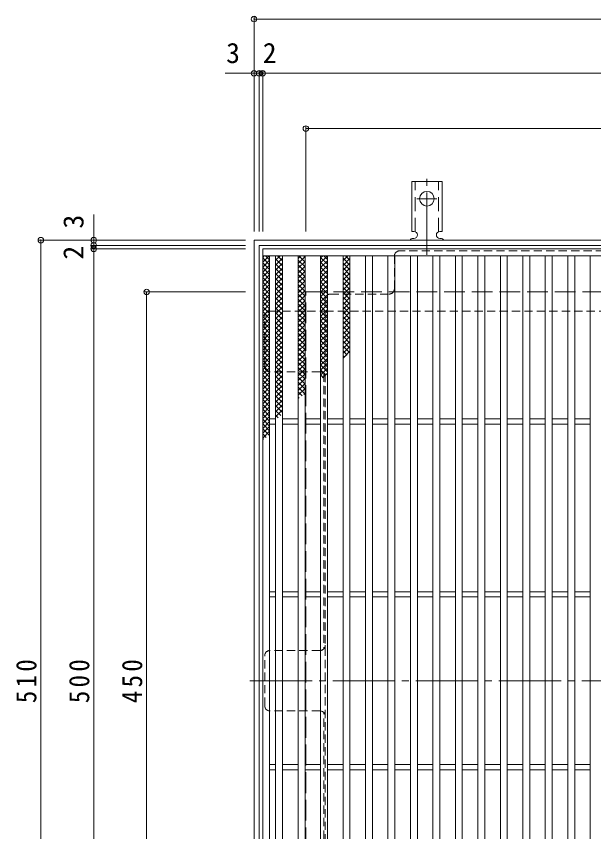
# Model space of a CAD drawing. Units: millimetres at full size, sheet at 1:4. Extents: x -887 to 1015, y -780 to 760.
# Drawn here: x -887.2 to -553.2, y 275.8 to 747.7 of the extents above; entities that cross this region are included whole.
import ezdxf
from ezdxf.enums import TextEntityAlignment as Align

# ---------------------------------------------------------------- set-up
doc = ezdxf.new("R2010")
doc.units = ezdxf.units.MM
doc.header["$LTSCALE"] = 4
doc.header["$PDMODE"] = 32
doc.header["$PDSIZE"] = 3.2
for name, pattern in [('CHAIN2', [12, 9, -1, 1, -1]), ('DASHED1', [1.8, 1.2, -0.6]), ('DASHED2', [3, 2, -1]), ('DASHED3', [4, 3, -1])]:
    doc.linetypes.add(name, pattern=pattern)
for name, color, linetype, lineweight in [('A-1_躯体', 2, 'Continuous', 9), ('A-2_仕上', 3, 'Continuous', 9), ('A-4_その他', 7, 'Continuous', 9), ('A-7_ハッチ', 2, 'Continuous', 9), ('A-9_ｸｳﾁｮｳｷ', 6, 'Continuous', 9), ('A-A_ﾊｯﾁ-ﾜｸ', 3, 'Continuous', 9)]:
    doc.layers.add(name, color=color, linetype=linetype, lineweight=lineweight)
doc.styles.add('ＭＳ ゴシック', font='')
doc.styles.get('ＭＳ ゴシック').set_extended_font_data('MS Gothic')

msp = doc.modelspace()

# ---------------------------------------------------------------- linework, layer by layer
at = {"layer": 'A-1_躯体'}
for points in [[(-749.713, 108.162), (-749.713, 618.162), (-239.713, 618.162)], [(-746.713, 111.162), (-746.713, 615.162), (-242.713, 615.162)]]:
    msp.add_lwpolyline(points, dxfattribs=at)
at = {"layer": 'A-1_躯体', "linetype": 'DASHED3'}
msp.add_lwpolyline([(-719.713, 138.162), (-719.713, 588.162), (-269.713, 588.162)], dxfattribs=at)
at = {"layer": 'A-2_仕上'}
for p, q in [((-744.713, 613.162), (-244.712, 613.162)), ((-744.713, 113.162), (-744.713, 613.162)), ((-744.713, 609.162), (-244.712, 609.162)), ((-740.713, 117.162), (-740.713, 609.162)), ((-737.213, 117.162), (-737.213, 609.162)), ((-733.213, 117.162), (-733.213, 609.162)), ((-724.213, 117.162), (-724.213, 609.162)), ((-720.213, 117.162), (-720.213, 609.162)), ((-711.213, 117.162), (-711.213, 609.162)), ((-707.213, 117.162), (-707.213, 609.162)), ((-698.213, 117.162), (-698.213, 609.162)), ((-694.213, 117.162), (-694.213, 609.162)), ((-685.213, 117.162), (-685.213, 609.162)), ((-681.213, 117.162), (-681.213, 609.162)), ((-672.213, 117.162), (-672.213, 609.162)), ((-668.213, 117.162), (-668.213, 609.162)), ((-659.213, 117.162), (-659.213, 609.162)), ((-655.213, 117.162), (-655.213, 609.162)), ((-646.213, 117.162), (-646.213, 609.162)), ((-642.213, 117.162), (-642.213, 609.162)), ((-633.213, 117.162), (-633.213, 609.162)), ((-629.213, 117.162), (-629.213, 609.162)), ((-620.213, 117.162), (-620.213, 609.162)), ((-616.213, 117.162), (-616.213, 609.162)), ((-607.213, 117.162), (-607.213, 609.162)), ((-603.213, 117.162), (-603.213, 609.162)), ((-594.213, 117.162), (-594.213, 609.162)), ((-590.213, 117.162), (-590.213, 609.162)), ((-581.213, 117.162), (-581.213, 609.162)), ((-577.213, 117.162), (-577.213, 609.162)), ((-568.213, 117.162), (-568.213, 609.162)), ((-564.213, 117.162), (-564.213, 609.162)), ((-555.213, 117.162), (-555.213, 609.162)), ((-740.713, 514.662), (-737.213, 514.662)), ((-733.213, 514.662), (-724.213, 514.662)), ((-720.213, 514.662), (-711.213, 514.662)), ((-707.213, 514.662), (-698.213, 514.662)), ((-694.213, 514.662), (-685.213, 514.662)), ((-681.213, 514.662), (-672.213, 514.662)), ((-668.213, 514.662), (-659.213, 514.662)), ((-655.213, 514.662), (-646.213, 514.662)), ((-642.213, 514.662), (-633.213, 514.662)), ((-629.213, 514.662), (-620.213, 514.662)), ((-616.213, 514.662), (-607.213, 514.662)), ((-603.213, 514.662), (-594.213, 514.662)), ((-590.213, 514.662), (-581.213, 514.662)), ((-577.213, 514.662), (-568.213, 514.662)), ((-564.213, 514.662), (-555.213, 514.662)), ((-740.713, 511.662), (-737.213, 511.662)), ((-733.213, 511.662), (-724.213, 511.662)), ((-720.213, 511.662), (-711.213, 511.662)), ((-707.213, 511.662), (-698.213, 511.662)), ((-694.213, 511.662), (-685.213, 511.662)), ((-681.213, 511.662), (-672.213, 511.662)), ((-668.213, 511.662), (-659.213, 511.662)), ((-655.213, 511.662), (-646.213, 511.662)), ((-642.213, 511.662), (-633.213, 511.662)), ((-629.213, 511.662), (-620.213, 511.662)), ((-616.213, 511.662), (-607.213, 511.662)), ((-603.213, 511.662), (-594.213, 511.662)), ((-590.213, 511.662), (-581.213, 511.662)), ((-577.213, 511.662), (-568.213, 511.662)), ((-564.213, 511.662), (-555.213, 511.662)), ((-740.713, 414.662), (-737.213, 414.662)), ((-740.713, 411.662), (-737.213, 411.662)), ((-733.213, 414.662), (-724.213, 414.662)), ((-733.213, 411.662), (-724.213, 411.662)), ((-720.213, 414.662), (-711.213, 414.662)), ((-720.213, 411.662), (-711.213, 411.662)), ((-707.213, 414.662), (-698.213, 414.662)), ((-707.213, 411.662), (-698.213, 411.662)), ((-694.213, 414.662), (-685.213, 414.662)), ((-694.213, 411.662), (-685.213, 411.662)), ((-681.213, 414.662), (-672.213, 414.662)), ((-681.213, 411.662), (-672.213, 411.662)), ((-668.213, 414.662), (-659.213, 414.662)), ((-668.213, 411.662), (-659.213, 411.662)), ((-655.213, 414.662), (-646.213, 414.662)), ((-655.213, 411.662), (-646.213, 411.662)), ((-642.213, 414.662), (-633.213, 414.662)), ((-642.213, 411.662), (-633.213, 411.662)), ((-629.213, 414.662), (-620.213, 414.662)), ((-629.213, 411.662), (-620.213, 411.662)), ((-616.213, 414.662), (-607.213, 414.662)), ((-616.213, 411.662), (-607.213, 411.662)), ((-603.213, 414.662), (-594.213, 414.662)), ((-603.213, 411.662), (-594.213, 411.662)), ((-590.213, 414.662), (-581.213, 414.662)), ((-590.213, 411.662), (-581.213, 411.662)), ((-577.213, 414.662), (-568.213, 414.662)), ((-577.213, 411.662), (-568.213, 411.662)), ((-564.213, 414.662), (-555.213, 414.662)), ((-564.213, 411.662), (-555.213, 411.662)), ((-740.713, 314.662), (-737.213, 314.662)), ((-740.713, 311.662), (-737.213, 311.662)), ((-733.213, 314.662), (-724.213, 314.662)), ((-733.213, 311.662), (-724.213, 311.662)), ((-720.213, 314.662), (-711.213, 314.662)), ((-720.213, 311.662), (-711.213, 311.662)), ((-707.213, 314.662), (-698.213, 314.662)), ((-707.213, 311.662), (-698.213, 311.662)), ((-694.213, 314.662), (-685.213, 314.662)), ((-694.213, 311.662), (-685.213, 311.662)), ((-681.213, 314.662), (-672.213, 314.662)), ((-681.213, 311.662), (-672.213, 311.662)), ((-668.213, 314.662), (-659.213, 314.662)), ((-668.213, 311.662), (-659.213, 311.662)), ((-655.213, 314.662), (-646.213, 314.662)), ((-655.213, 311.662), (-646.213, 311.662)), ((-642.213, 314.662), (-633.213, 314.662)), ((-642.213, 311.662), (-633.213, 311.662)), ((-629.213, 314.662), (-620.213, 314.662)), ((-629.213, 311.662), (-620.213, 311.662)), ((-616.213, 314.662), (-607.213, 314.662)), ((-616.213, 311.662), (-607.213, 311.662)), ((-603.213, 314.662), (-594.213, 314.662)), ((-603.213, 311.662), (-594.213, 311.662)), ((-590.213, 314.662), (-581.213, 314.662)), ((-590.213, 311.662), (-581.213, 311.662)), ((-577.213, 314.662), (-568.213, 314.662)), ((-577.213, 311.662), (-568.213, 311.662)), ((-564.213, 314.662), (-555.213, 314.662)), ((-564.213, 311.662), (-555.213, 311.662))]:
    msp.add_line(p, q, dxfattribs=at)
at = {"layer": 'A-4_その他'}
for p, q in [((-749.713, 747.325), (-749.713, 623.162)), ((-749.713, 746.125), (-239.713, 746.125)), ((-766.393, 714.737), (-746.713, 714.737)), ((-746.713, 715.937), (-746.713, 623.162)), ((-746.713, 714.737), (-744.713, 714.737)), ((-744.713, 715.937), (-744.713, 623.162)), ((-744.713, 714.737), (-244.713, 714.737)), ((-719.713, 683.941), (-719.713, 623.162)), ((-719.713, 682.741), (-269.713, 682.741)), ((-842.449, 632.926), (-842.449, 615.162)), ((-874.254, 618.162), (-754.713, 618.162)), ((-873.054, 618.162), (-873.054, 108.162)), ((-843.649, 615.162), (-754.713, 615.162)), ((-842.449, 615.162), (-842.449, 613.162)), ((-843.649, 613.162), (-754.713, 613.162)), ((-842.449, 613.162), (-842.449, 113.162)), ((-813.044, 588.162), (-754.713, 588.162)), ((-811.844, 588.162), (-811.844, 138.162))]:
    msp.add_line(p, q, dxfattribs=at)
for p in [(-749.713, 746.125), (-749.713, 714.737), (-746.713, 714.737), (-744.713, 714.737), (-719.713, 682.741), (-873.054, 618.162), (-842.449, 618.162), (-842.449, 615.162), (-842.449, 613.162), (-811.844, 588.162)]:
    msp.add_point(p, dxfattribs=at)
at = {"layer": 'A-7_ハッチ', "linetype": 'DASHED1'}
for p, q in [((-668.512, 589.966), (-668.512, 608.966)), ((-323.914, 611.966), (-665.512, 611.966)), ((-705.513, 586.966), (-671.512, 586.966)), ((-708.513, 583.966), (-708.513, 142.359)), ((-740.516, 576.966), (-708.513, 576.966)), ((-708.513, 576.966), (-280.913, 576.966)), ((-743.516, 544.965), (-743.516, 573.966)), ((-711.513, 541.965), (-740.516, 541.965)), ((-709.313, 541.004), (-709.313, 381.623)), ((-743.516, 348.662), (-743.516, 377.663)), ((-711.513, 380.663), (-740.516, 380.663)), ((-711.513, 345.662), (-740.516, 345.662)), ((-709.313, 185.32), (-709.313, 344.701))]:
    msp.add_line(p, q, dxfattribs=at)
at = {"layer": 'A-7_ハッチ', "linetype": 'CHAIN2'}
msp.add_line((-236.116, 363.162), (-753.31, 363.162), dxfattribs=at)
at = {"layer": 'A-7_ハッチ', "linetype": 'DASHED1'}
for centre, start, end in [((-665.512, 608.966), 90, 180), ((-671.512, 589.966), 270, 0), ((-705.513, 583.966), 90, 180), ((-740.516, 573.966), 90, 180), ((-740.516, 544.965), 180, 270), ((-711.513, 538.965), 0, 90), ((-711.513, 383.663), 270, 0), ((-740.516, 377.663), 90, 180), ((-740.516, 348.662), 180, 270), ((-711.513, 342.662), 0, 90)]:
    msp.add_arc(centre, 3, start, end, dxfattribs=at)
at = {"layer": 'A-9_ｸｳﾁｮｳｷ'}
for p, q in [((-744.713, 605.371), (-740.923, 609.162)), ((-744.713, 608.2), (-743.751, 609.162)), ((-743.124, 609.162), (-740.713, 606.751)), ((-737.213, 606.486), (-734.537, 609.162)), ((-736.226, 609.162), (-733.213, 606.15)), ((-733.397, 609.162), (-733.213, 608.979)), ((-724.214, 607.554), (-722.605, 609.162)), ((-723.874, 609.162), (-720.213, 605.502)), ((-721.045, 609.162), (-720.213, 608.331)), ((-711.214, 607.945), (-709.997, 609.162)), ((-711.214, 605.117), (-707.213, 609.117)), ((-709.369, 609.162), (-707.213, 607.006)), ((-698.214, 606.412), (-695.463, 609.162)), ((-696.79, 609.162), (-694.213, 606.586)), ((-744.713, 607.922), (-740.713, 603.923)), ((-744.713, 602.543), (-740.713, 606.543)), ((-744.713, 605.094), (-740.713, 601.094)), ((-737.213, 603.657), (-733.213, 607.658)), ((-737.213, 607.322), (-733.213, 603.322)), ((-737.213, 600.829), (-733.213, 604.829)), ((-737.213, 604.493), (-733.213, 600.493)), ((-724.214, 604.725), (-720.213, 608.725)), ((-724.214, 606.674), (-720.213, 602.673)), ((-724.214, 601.897), (-720.213, 605.897)), ((-711.214, 608.178), (-707.213, 604.178)), ((-711.214, 602.288), (-707.213, 606.288)), ((-711.214, 605.349), (-707.213, 601.35)), ((-698.214, 607.758), (-694.213, 603.758)), ((-698.214, 603.584), (-694.213, 607.584)), ((-698.214, 604.929), (-694.213, 600.929)), ((-698.214, 600.756), (-694.213, 604.755)), ((-744.713, 599.714), (-740.713, 603.714)), ((-744.713, 602.266), (-740.713, 598.266)), ((-744.713, 596.886), (-740.713, 600.886)), ((-744.713, 599.438), (-740.713, 595.438)), ((-737.213, 598.001), (-733.213, 602.001)), ((-737.213, 601.665), (-733.213, 597.665)), ((-724.214, 603.845), (-720.213, 599.845)), ((-724.214, 599.068), (-720.213, 603.068)), ((-724.214, 601.017), (-720.213, 597.017)), ((-724.214, 596.24), (-720.213, 600.24)), ((-711.214, 599.46), (-707.213, 603.46)), ((-711.214, 602.521), (-707.213, 598.521)), ((-711.214, 596.632), (-707.213, 600.631)), ((-711.214, 599.693), (-707.213, 595.692)), ((-698.214, 602.101), (-694.213, 598.101)), ((-698.214, 597.927), (-694.213, 601.927)), ((-744.713, 594.058), (-740.713, 598.058)), ((-744.713, 596.609), (-740.713, 592.609)), ((-744.713, 591.229), (-740.713, 595.23)), ((-737.213, 595.172), (-733.213, 599.172)), ((-737.213, 598.837), (-733.213, 594.836)), ((-737.213, 592.344), (-733.213, 596.344)), ((-737.213, 596.008), (-733.213, 592.008)), ((-724.214, 598.188), (-720.213, 594.188)), ((-724.214, 593.412), (-720.213, 597.412)), ((-724.214, 595.36), (-720.213, 591.36)), ((-711.214, 593.803), (-707.213, 597.803)), ((-711.214, 596.864), (-707.213, 592.864)), ((-711.214, 590.974), (-707.213, 594.975)), ((-698.214, 599.273), (-694.213, 595.272)), ((-698.214, 595.099), (-694.213, 599.099)), ((-698.214, 596.444), (-694.213, 592.444)), ((-698.214, 592.27), (-694.213, 596.27)), ((-744.713, 593.781), (-740.713, 589.78)), ((-744.713, 588.401), (-740.713, 592.401)), ((-744.713, 590.953), (-740.713, 586.952)), ((-737.213, 589.515), (-733.213, 593.515)), ((-737.213, 593.179), (-733.213, 589.179)), ((-737.213, 586.687), (-733.213, 590.687)), ((-737.213, 590.351), (-733.213, 586.351)), ((-724.214, 590.583), (-720.213, 594.583)), ((-724.214, 592.531), (-720.213, 588.532)), ((-724.214, 587.755), (-720.213, 591.755)), ((-711.214, 594.035), (-707.213, 590.036)), ((-711.214, 588.146), (-707.213, 592.146)), ((-711.214, 591.207), (-707.213, 587.207)), ((-698.214, 593.615), (-694.213, 589.616)), ((-698.214, 589.441), (-694.213, 593.442)), ((-698.214, 590.787), (-694.213, 586.787)), ((-698.214, 586.613), (-694.213, 590.613)), ((-744.713, 585.572), (-740.713, 589.572)), ((-744.713, 588.123), (-740.713, 584.124)), ((-744.713, 582.744), (-740.713, 586.744)), ((-744.713, 585.295), (-740.713, 581.295)), ((-737.213, 583.859), (-733.213, 587.859)), ((-737.213, 587.523), (-733.213, 583.523)), ((-724.214, 589.703), (-720.213, 585.703)), ((-724.214, 584.926), (-720.213, 588.926)), ((-724.214, 586.875), (-720.213, 582.875)), ((-724.214, 582.098), (-720.213, 586.098)), ((-711.214, 585.318), (-707.213, 589.318)), ((-711.214, 588.379), (-707.213, 584.379)), ((-711.214, 582.489), (-707.213, 586.489)), ((-711.214, 585.55), (-707.213, 581.551)), ((-698.214, 587.959), (-694.213, 583.959)), ((-698.214, 583.785), (-694.213, 587.785)), ((-744.713, 579.916), (-740.713, 583.916)), ((-744.713, 582.467), (-740.713, 578.467)), ((-744.713, 577.087), (-740.713, 581.087)), ((-737.213, 581.03), (-733.213, 585.03)), ((-737.213, 584.694), (-733.213, 580.694)), ((-737.213, 578.202), (-733.213, 582.202)), ((-737.213, 581.866), (-733.213, 577.866)), ((-724.214, 584.046), (-720.213, 580.046)), ((-724.214, 579.269), (-720.213, 583.269)), ((-724.214, 581.218), (-720.213, 577.218)), ((-711.214, 579.661), (-707.213, 583.661)), ((-711.214, 582.722), (-707.213, 578.722)), ((-711.214, 576.833), (-707.213, 580.832)), ((-698.214, 585.13), (-694.213, 581.13)), ((-698.214, 580.957), (-694.213, 584.956)), ((-698.214, 582.302), (-694.213, 578.302)), ((-698.214, 578.128), (-694.213, 582.128)), ((-744.713, 579.639), (-740.713, 575.639)), ((-744.713, 574.258), (-740.713, 578.259)), ((-744.713, 576.81), (-740.713, 572.81)), ((-737.213, 575.373), (-733.213, 579.374)), ((-737.213, 579.038), (-733.213, 575.037)), ((-737.213, 572.545), (-733.213, 576.545)), ((-737.213, 576.209), (-733.213, 572.209)), ((-724.214, 576.441), (-720.213, 580.441)), ((-724.214, 578.39), (-720.213, 574.389)), ((-724.214, 573.613), (-720.213, 577.613)), ((-711.214, 579.894), (-707.213, 575.893)), ((-711.214, 574.004), (-707.213, 578.004)), ((-711.214, 577.065), (-707.213, 573.065)), ((-698.214, 579.474), (-694.213, 575.473)), ((-698.214, 575.3), (-694.213, 579.3)), ((-698.214, 576.645), (-694.213, 572.645)), ((-698.214, 572.471), (-694.213, 576.471)), ((-744.713, 571.43), (-740.713, 575.431)), ((-744.713, 573.982), (-740.713, 569.981)), ((-744.713, 568.602), (-740.713, 572.602)), ((-744.713, 571.153), (-740.713, 567.153)), ((-737.213, 569.716), (-733.213, 573.716)), ((-737.213, 573.38), (-733.213, 569.381)), ((-724.214, 575.561), (-720.213, 571.561)), ((-724.214, 570.784), (-720.213, 574.784)), ((-724.214, 572.733), (-720.213, 568.733)), ((-724.214, 567.956), (-720.213, 571.956)), ((-711.214, 571.175), (-707.213, 575.176)), ((-711.214, 574.237), (-707.213, 570.237)), ((-711.214, 568.347), (-707.213, 572.347)), ((-711.214, 571.408), (-707.213, 567.408)), ((-698.214, 573.816), (-694.213, 569.817)), ((-698.214, 569.643), (-694.213, 573.643)), ((-744.713, 565.773), (-740.713, 569.773)), ((-744.713, 568.325), (-740.713, 564.325)), ((-744.713, 562.945), (-740.713, 566.945)), ((-737.213, 566.888), (-733.213, 570.888)), ((-737.213, 570.552), (-733.213, 566.552)), ((-737.213, 564.06), (-733.213, 568.06)), ((-737.213, 567.724), (-733.213, 563.724)), ((-724.214, 569.904), (-720.213, 565.904)), ((-724.214, 565.127), (-720.213, 569.127)), ((-724.214, 567.076), (-720.213, 563.076)), ((-711.214, 565.519), (-707.213, 569.519)), ((-711.214, 568.58), (-707.213, 564.58)), ((-711.214, 562.69), (-707.213, 566.691)), ((-698.214, 570.988), (-694.213, 566.988)), ((-698.214, 566.814), (-694.213, 570.814)), ((-698.214, 568.16), (-694.213, 564.16)), ((-698.214, 563.986), (-694.213, 567.986)), ((-744.713, 565.496), (-740.713, 561.497)), ((-744.713, 560.117), (-740.713, 564.117)), ((-744.713, 562.668), (-740.713, 558.668)), ((-737.213, 561.231), (-733.213, 565.231)), ((-737.213, 564.895), (-733.213, 560.896)), ((-737.213, 558.403), (-733.213, 562.403)), ((-737.213, 562.067), (-733.213, 558.067)), ((-724.214, 562.299), (-720.213, 566.299)), ((-724.214, 564.247), (-720.213, 560.247)), ((-724.214, 559.471), (-720.213, 563.47)), ((-711.214, 565.751), (-707.213, 561.752)), ((-711.214, 559.862), (-707.213, 563.862)), ((-711.214, 562.923), (-707.213, 558.923)), ((-698.214, 565.331), (-694.213, 561.332)), ((-698.214, 561.157), (-694.213, 565.158)), ((-698.214, 562.503), (-694.213, 558.503)), ((-698.214, 558.329), (-694.213, 562.329)), ((-744.713, 557.289), (-740.713, 561.288)), ((-744.713, 559.84), (-740.713, 555.84)), ((-744.713, 554.46), (-740.713, 558.46)), ((-744.713, 557.011), (-740.713, 553.012)), ((-737.213, 555.574), (-733.213, 559.575)), ((-737.213, 559.239), (-733.213, 555.238)), ((-724.214, 561.419), (-720.213, 557.419)), ((-724.214, 556.642), (-720.213, 560.642)), ((-724.214, 558.591), (-720.213, 554.59)), ((-724.214, 553.813), (-720.213, 557.814)), ((-711.214, 557.034), (-707.213, 561.033)), ((-711.214, 560.095), (-707.213, 556.094)), ((-711.214, 554.205), (-707.213, 558.205)), ((-711.214, 557.266), (-707.213, 553.266)), ((-698.214, 559.675), (-694.213, 555.674)), ((-698.214, 555.501), (-694.213, 559.5)), ((-744.713, 551.631), (-740.713, 555.632)), ((-744.713, 554.183), (-740.713, 550.183)), ((-744.713, 548.803), (-740.713, 552.803)), ((-737.213, 552.746), (-733.213, 556.746)), ((-737.213, 556.41), (-733.213, 552.41)), ((-737.213, 549.917), (-733.213, 553.917)), ((-737.213, 553.581), (-733.213, 549.582)), ((-724.214, 555.762), (-720.213, 551.762)), ((-724.214, 550.985), (-720.213, 554.986)), ((-724.214, 552.933), (-720.213, 548.934)), ((-711.214, 551.377), (-707.213, 555.377)), ((-711.214, 554.438), (-707.213, 550.438)), ((-711.214, 548.548), (-707.213, 552.548)), ((-698.214, 556.846), (-694.213, 552.846)), ((-698.214, 552.672), (-694.213, 556.672)), ((-698.214, 554.017), (-695.757, 551.562)), ((-698.214, 549.844), (-694.213, 553.844)), ((-744.713, 551.354), (-740.713, 547.354)), ((-744.713, 545.974), (-740.713, 549.974)), ((-744.713, 548.526), (-740.713, 544.526)), ((-737.213, 547.089), (-733.213, 551.089)), ((-737.213, 550.753), (-733.213, 546.753)), ((-737.213, 544.261), (-733.213, 548.261)), ((-737.213, 547.925), (-733.213, 543.925)), ((-724.214, 548.157), (-720.213, 552.156)), ((-724.214, 550.105), (-720.213, 546.105)), ((-724.214, 545.328), (-720.213, 549.328)), ((-711.214, 551.609), (-707.213, 547.609)), ((-711.214, 545.72), (-707.213, 549.72)), ((-711.214, 548.781), (-707.213, 544.781)), ((-698.214, 551.189), (-697.345, 550.321)), ((-744.713, 543.146), (-740.713, 547.146)), ((-744.713, 545.698), (-740.713, 541.698)), ((-744.713, 540.318), (-740.713, 544.318)), ((-744.713, 542.869), (-740.713, 538.869)), ((-737.213, 541.433), (-733.213, 545.432)), ((-737.213, 545.096), (-733.213, 541.097)), ((-724.214, 547.277), (-720.213, 543.277)), ((-724.214, 542.5), (-720.213, 546.5)), ((-724.214, 544.448), (-720.213, 540.448)), ((-724.214, 539.672), (-720.213, 543.672)), ((-711.214, 542.891), (-707.213, 546.892)), ((-711.214, 545.952), (-707.213, 541.953)), ((-711.214, 540.063), (-707.213, 544.063)), ((-711.214, 543.124), (-708.052, 539.962)), ((-744.713, 537.49), (-740.713, 541.489)), ((-744.713, 540.041), (-740.713, 536.041)), ((-744.713, 534.661), (-740.713, 538.661)), ((-737.213, 538.604), (-733.213, 542.604)), ((-737.213, 542.268), (-733.213, 538.268)), ((-737.213, 535.775), (-733.213, 539.776)), ((-737.213, 539.44), (-733.213, 535.439)), ((-724.214, 541.62), (-720.213, 537.62)), ((-724.214, 536.843), (-720.213, 540.843)), ((-724.214, 538.792), (-720.213, 534.791)), ((-711.214, 540.296), (-709.64, 538.722)), ((-710.03, 538.418), (-707.213, 541.234)), ((-744.713, 537.212), (-740.713, 533.213)), ((-744.713, 531.832), (-740.713, 535.833)), ((-744.713, 534.384), (-740.713, 530.384)), ((-737.213, 532.947), (-733.213, 536.947)), ((-737.213, 536.611), (-733.213, 532.611)), ((-737.213, 530.118), (-733.213, 534.118)), ((-737.213, 533.782), (-733.213, 529.783)), ((-724.214, 534.014), (-720.213, 538.015)), ((-724.214, 535.963), (-720.213, 531.963)), ((-724.214, 531.186), (-720.213, 535.186)), ((-744.713, 529.004), (-740.713, 533.004)), ((-744.713, 531.555), (-740.713, 527.555)), ((-744.713, 526.176), (-740.713, 530.175)), ((-744.713, 528.727), (-740.713, 524.727)), ((-737.213, 527.29), (-733.213, 531.29)), ((-737.213, 530.954), (-733.213, 526.954)), ((-724.214, 533.134), (-720.346, 529.268)), ((-724.214, 528.358), (-720.213, 532.357)), ((-724.214, 530.306), (-721.935, 528.027)), ((-720.936, 528.807), (-720.213, 529.529)), ((-744.713, 523.347), (-740.713, 527.347)), ((-744.713, 525.899), (-740.713, 521.899)), ((-744.713, 520.519), (-740.713, 524.519)), ((-737.213, 524.462), (-733.213, 528.462)), ((-737.213, 528.126), (-733.213, 524.126)), ((-737.213, 521.634), (-733.213, 525.633)), ((-737.213, 525.297), (-733.213, 521.298)), ((-724.214, 527.478), (-723.523, 526.787)), ((-744.713, 523.07), (-740.713, 519.07)), ((-744.713, 517.691), (-740.713, 521.69)), ((-744.713, 520.242), (-740.713, 516.242)), ((-737.213, 518.805), (-733.213, 522.805)), ((-737.213, 522.469), (-733.213, 518.469)), ((-737.213, 515.976), (-733.213, 519.977)), ((-737.213, 519.641), (-734.229, 516.656)), ((-744.713, 514.862), (-740.713, 518.862)), ((-744.713, 517.413), (-740.713, 513.413)), ((-744.713, 512.033), (-740.713, 516.034)), ((-744.713, 514.585), (-740.713, 510.585)), ((-737.213, 516.812), (-735.817, 515.416)), ((-744.713, 509.205), (-740.713, 513.205)), ((-744.713, 511.757), (-740.713, 507.756)), ((-744.713, 506.377), (-740.713, 510.377)), ((-744.713, 508.928), (-741.023, 505.238)), ((-744.713, 503.548), (-740.713, 507.548)), ((-744.713, 506.1), (-742.611, 503.998)), ((-744.713, 503.271), (-744.199, 502.758))]:
    msp.add_line(p, q, dxfattribs=at)
at = {"layer": 'A-A_ﾊｯﾁ-ﾜｸ', "color": 7, "linetype": 'CHAIN2'}
for p, q in [((-649.713, 609.694), (-649.713, 657.095)), ((-655.489, 642.162), (-643.937, 642.162))]:
    msp.add_line(p, q, dxfattribs=at)
at = {"layer": 'A-A_ﾊｯﾁ-ﾜｸ'}
for p, q in [((-658.463, 623.162), (-658.463, 652.162)), ((-640.963, 652.162), (-658.463, 652.162)), ((-640.963, 623.162), (-640.963, 652.162)), ((-658.463, 623.162), (-657.213, 623.162)), ((-640.963, 623.162), (-642.213, 623.162)), ((-657.713, 619.162), (-657.213, 619.162)), ((-642.218, 619.162), (-641.704, 619.162))]:
    msp.add_line(p, q, dxfattribs=at)
at = {"layer": 'A-A_ﾊｯﾁ-ﾜｸ', "linetype": 'DASHED2'}
for p, q in [((-656.463, 623.016), (-656.463, 652.162)), ((-642.963, 623.016), (-642.963, 652.162))]:
    msp.add_line(p, q, dxfattribs=at)
at = {"layer": 'A-A_ﾊｯﾁ-ﾜｸ'}
msp.add_circle((-649.713, 642.162), 4.25, dxfattribs=at)
for centre, start, end in [((-657.213, 621.162), 270, 90), ((-642.213, 621.162), 90, 269.86671), ((-657.713, 617.162), 90.27597, 150.00049), ((-641.713, 617.162), 29.99928, 89.75838)]:
    msp.add_arc(centre, 2, start, end, dxfattribs=at)

# ---------------------------------------------------------------- texts
at = {"layer": 'A-4_その他', "color": 2, "style": 'ＭＳ ゴシック'}
for s, p in [('3', (-765.842, 717.137)), ('2', (-744.671, 717.137))]:
    msp.add_text(s, height=11.73, dxfattribs=at).set_placement(p, align=Align.BOTTOM_LEFT)
for s, p in [('3', (-844.849, 624.887)), ('2', (-844.849, 606.926))]:
    msp.add_text(s, height=11.73, rotation=90, dxfattribs=at).set_placement(p, align=Align.BOTTOM_LEFT)
at = {"layer": 'A-4_その他', "color": 2, "char_height": 11.73, "attachment_point": 7, "rotation": 90, "style": 'ＭＳ ゴシック'}
for s, insert in [('\\T1.27;\\W0.9;510', (-875.454, 350.162)), ('\\T1.27;\\W0.9;500', (-844.849, 350.162)), ('\\T1.27;\\W0.9;450', (-814.244, 350.162))]:
    msp.add_mtext(s, dxfattribs=dict(at, insert=insert))

doc.saveas('drawing.dxf')
